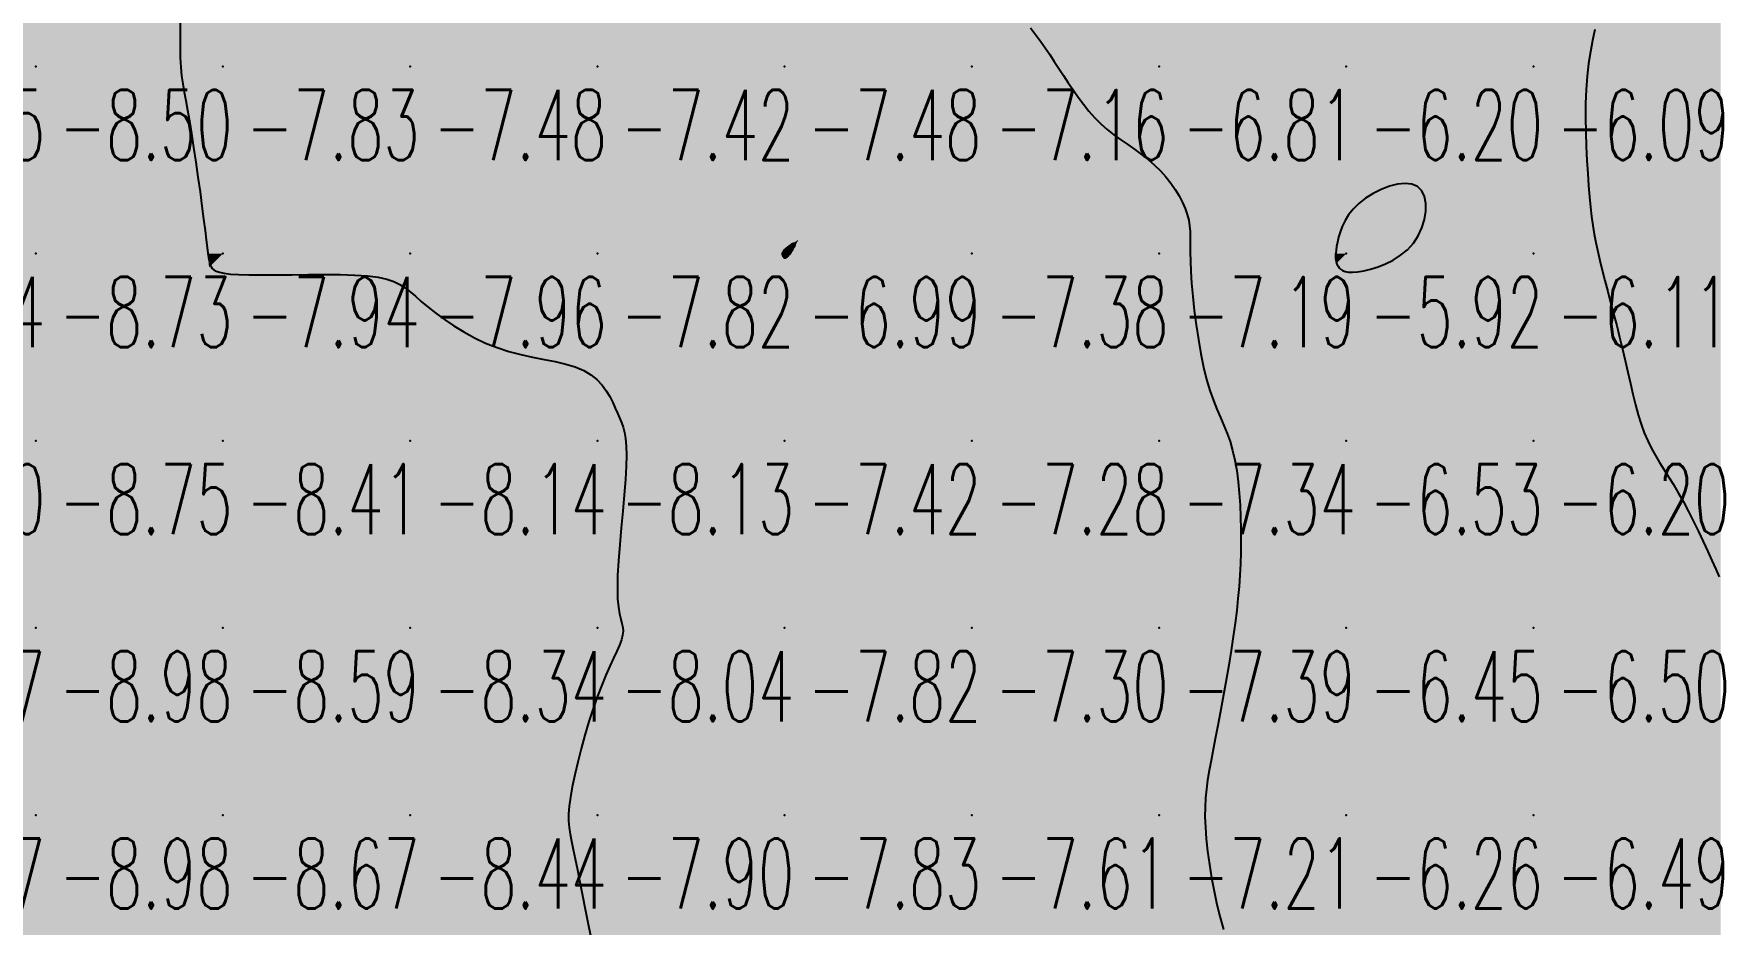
# Model space of a CAD drawing. Header units: millimetres. Extents: x 88261 to 90953, y 390274 to 392322.
# Drawn here: x 90030.1 to 90120.1, y 390791.4 to 390839 of the extents above; entities that cross this region are included whole.
import ezdxf
from ezdxf.enums import TextEntityAlignment as Align

# ---------------------------------------------------------------- set-up
doc = ezdxf.new("R2010")
doc.units = ezdxf.units.MM
doc.header["$LTSCALE"] = 25
for name, color, linetype in [('CN_03_00', 7, 'Continuous'), ('COTEAlt', 7, 'Continuous'), ('TN_COLORIAGE', 7, 'Continuous')]:
    doc.layers.add(name, color=color, linetype=linetype)
doc.styles.add('Simplex 1.0', font='Simplex.shx', dxfattribs={"width": 0.99, "height": 2.5})
doc.styles.get("Standard").update_dxf_attribs({"font": 'times.ttf'})

# ---------------------------------------------------------------- blocks, each defined once
blk = doc.blocks.new('COTE')
at = {"color": 0}
blk.add_point((0, 0), dxfattribs=at)
at = {"layer": 'COTEAlt'}
blk.add_attdef('ALT', text='', height=3.75, dxfattribs=at).set_placement((1.25, -1.25), align=Align.TOP_LEFT)

msp = doc.modelspace()

# ---------------------------------------------------------------- linework, layer by layer
at = {"layer": 'CN_03_00', "flags": 128}
for points, elevation in [([(90037.971, 390839.693), (90037.965, 390838.951), (90037.959, 390838.282), (90037.969, 390837.702), (90037.997, 390837.196), (90038.042, 390836.738), (90038.101, 390836.305), (90038.174, 390835.872), (90038.259, 390835.414), (90038.354, 390834.907), (90038.458, 390834.327), (90038.568, 390833.658), (90038.684, 390832.917), (90038.8, 390832.132), (90038.915, 390831.328), (90039.024, 390830.534), (90039.127, 390829.775), (90039.218, 390829.078), (90039.296, 390828.47), (90039.358, 390827.97), (90039.407, 390827.571), (90039.446, 390827.26), (90039.479, 390827.022), (90039.51, 390826.844), (90039.541, 390826.71), (90039.576, 390826.608), (90039.62, 390826.524), (90039.676, 390826.444), (90039.759, 390826.37), (90039.883, 390826.302), (90040.063, 390826.241), (90040.313, 390826.189), (90040.649, 390826.147), (90041.086, 390826.117), (90041.639, 390826.1), (90042.313, 390826.096), (90043.086, 390826.102), (90043.925, 390826.112), (90044.797, 390826.121), (90045.67, 390826.124), (90046.512, 390826.116), (90047.291, 390826.092), (90047.975, 390826.046), (90048.54, 390825.975), (90049, 390825.877), (90049.378, 390825.751), (90049.697, 390825.596), (90049.98, 390825.413), (90050.249, 390825.2), (90050.528, 390824.957), (90050.84, 390824.683), (90051.202, 390824.38), (90051.616, 390824.055), (90052.074, 390823.718), (90052.574, 390823.381), (90053.11, 390823.051), (90053.678, 390822.74), (90054.272, 390822.457), (90054.887, 390822.213), (90055.519, 390822.013), (90056.157, 390821.851), (90056.791, 390821.713), (90057.409, 390821.589), (90058.001, 390821.466), (90058.557, 390821.334), (90059.066, 390821.181), (90059.517, 390820.994), (90059.902, 390820.767), (90060.226, 390820.504), (90060.497, 390820.215), (90060.723, 390819.91), (90060.91, 390819.598), (90061.068, 390819.287), (90061.203, 390818.989), (90061.324, 390818.711), (90061.436, 390818.458), (90061.538, 390818.216), (90061.628, 390817.964), (90061.702, 390817.684), (90061.758, 390817.355), (90061.793, 390816.957), (90061.804, 390816.47), (90061.789, 390815.876), (90061.746, 390815.163), (90061.681, 390814.355), (90061.604, 390813.484), (90061.522, 390812.585), (90061.444, 390811.689), (90061.378, 390810.83), (90061.332, 390810.041), (90061.315, 390809.353), (90061.332, 390808.793), (90061.375, 390808.345), (90061.434, 390807.991), (90061.499, 390807.707), (90061.558, 390807.473), (90061.602, 390807.267), (90061.619, 390807.068), (90061.599, 390806.854), (90061.534, 390806.607), (90061.428, 390806.321), (90061.286, 390805.991), (90061.114, 390805.616), (90060.919, 390805.191), (90060.707, 390804.713), (90060.482, 390804.178), (90060.253, 390803.584), (90060.023, 390802.931), (90059.798, 390802.233), (90059.583, 390801.511), (90059.381, 390800.783), (90059.198, 390800.068), (90059.039, 390799.384), (90058.907, 390798.752), (90058.807, 390798.19), (90058.743, 390797.711), (90058.713, 390797.297), (90058.713, 390796.926), (90058.741, 390796.574), (90058.794, 390796.22), (90058.868, 390795.838), (90058.961, 390795.407), (90059.069, 390794.902), (90059.189, 390794.31), (90059.319, 390793.647), (90059.456, 390792.939), (90059.597, 390792.212), (90059.74, 390791.491), (90059.882, 390790.803)], -8), ([(90083.39, 390839.304), (90083.654, 390838.949), (90083.91, 390838.594), (90084.161, 390838.238), (90084.409, 390837.878), (90084.655, 390837.512), (90084.901, 390837.138), (90085.15, 390836.756), (90085.402, 390836.369), (90085.661, 390835.981), (90085.93, 390835.596), (90086.209, 390835.22), (90086.501, 390834.855), (90086.809, 390834.507), (90087.135, 390834.18), (90087.48, 390833.877), (90087.839, 390833.593), (90088.208, 390833.322), (90088.582, 390833.06), (90088.954, 390832.799), (90089.319, 390832.535), (90089.673, 390832.261), (90090.01, 390831.972), (90090.325, 390831.664), (90090.616, 390831.34), (90090.881, 390831.004), (90091.118, 390830.662), (90091.326, 390830.318), (90091.503, 390829.978), (90091.648, 390829.647), (90091.758, 390829.329), (90091.833, 390829.026), (90091.879, 390828.728), (90091.903, 390828.421), (90091.913, 390828.092), (90091.915, 390827.728), (90091.917, 390827.315), (90091.925, 390826.839), (90091.948, 390826.288), (90091.989, 390825.654), (90092.051, 390824.952), (90092.132, 390824.203), (90092.232, 390823.429), (90092.348, 390822.651), (90092.481, 390821.89), (90092.628, 390821.168), (90092.791, 390820.506), (90092.966, 390819.919), (90093.149, 390819.397), (90093.337, 390818.923), (90093.525, 390818.482), (90093.708, 390818.058), (90093.881, 390817.633), (90094.04, 390817.192), (90094.181, 390816.719), (90094.3, 390816.201), (90094.397, 390815.642), (90094.474, 390815.051), (90094.534, 390814.436), (90094.576, 390813.804), (90094.604, 390813.164), (90094.618, 390812.524), (90094.621, 390811.892), (90094.613, 390811.274), (90094.594, 390810.665), (90094.564, 390810.057), (90094.522, 390809.443), (90094.466, 390808.816), (90094.397, 390808.168), (90094.312, 390807.491), (90094.213, 390806.779), (90094.098, 390806.027), (90093.97, 390805.247), (90093.834, 390804.451), (90093.692, 390803.655), (90093.548, 390802.872), (90093.406, 390802.116), (90093.27, 390801.403), (90093.143, 390800.745), (90093.028, 390800.153), (90092.928, 390799.613), (90092.844, 390799.112), (90092.777, 390798.63), (90092.73, 390798.154), (90092.705, 390797.665), (90092.702, 390797.148), (90092.725, 390796.586), (90092.773, 390795.968), (90092.845, 390795.303), (90092.94, 390794.605), (90093.056, 390793.888), (90093.19, 390793.167), (90093.342, 390792.456), (90093.508, 390791.769), (90093.687, 390791.12)], -7), ([(90113.531, 390839.209), (90113.409, 390838.626), (90113.295, 390838.024), (90113.195, 390837.393), (90113.117, 390836.725), (90113.064, 390836.012), (90113.036, 390835.265), (90113.028, 390834.499), (90113.039, 390833.726), (90113.064, 390832.961), (90113.1, 390832.219), (90113.144, 390831.514), (90113.192, 390830.859), (90113.243, 390830.264), (90113.297, 390829.722), (90113.356, 390829.219), (90113.422, 390828.744), (90113.496, 390828.284), (90113.582, 390827.826), (90113.68, 390827.359), (90113.792, 390826.87), (90113.92, 390826.348), (90114.061, 390825.797), (90114.212, 390825.221), (90114.369, 390824.626), (90114.531, 390824.015), (90114.692, 390823.394), (90114.851, 390822.768), (90115.003, 390822.141), (90115.148, 390821.519), (90115.286, 390820.906), (90115.422, 390820.306), (90115.558, 390819.724), (90115.697, 390819.164), (90115.843, 390818.63), (90115.998, 390818.127), (90116.167, 390817.659), (90116.35, 390817.228), (90116.549, 390816.826), (90116.761, 390816.443), (90116.986, 390816.069), (90117.222, 390815.693), (90117.467, 390815.305), (90117.722, 390814.895), (90117.985, 390814.452), (90118.253, 390813.971), (90118.524, 390813.459), (90118.794, 390812.927), (90119.058, 390812.387), (90119.313, 390811.851), (90119.555, 390811.33), (90119.779, 390810.836), (90119.983, 390810.38), (90120.163, 390809.971)], -6)]:
    msp.add_lwpolyline(points, dxfattribs=dict(at, elevation=elevation))
for points, elevation in [([(90101.182, 390826.315), (90101.549, 390826.402), (90101.945, 390826.526), (90102.353, 390826.691), (90102.761, 390826.897), (90103.154, 390827.148), (90103.516, 390827.447), (90103.834, 390827.795), (90104.095, 390828.191), (90104.294, 390828.62), (90104.43, 390829.063), (90104.498, 390829.501), (90104.497, 390829.915), (90104.425, 390830.285), (90104.278, 390830.592), (90104.054, 390830.817), (90103.754, 390830.947), (90103.392, 390830.986), (90102.986, 390830.946), (90102.553, 390830.836), (90102.113, 390830.668), (90101.682, 390830.451), (90101.278, 390830.197), (90100.919, 390829.917), (90100.619, 390829.619), (90100.375, 390829.311), (90100.182, 390828.999), (90100.031, 390828.691), (90099.918, 390828.393), (90099.835, 390828.111), (90099.775, 390827.851), (90099.734, 390827.621), (90099.704, 390827.424), (90099.685, 390827.259), (90099.675, 390827.12), (90099.676, 390827.001), (90099.686, 390826.899), (90099.705, 390826.809), (90099.732, 390826.725), (90099.768, 390826.643), (90099.812, 390826.56), (90099.871, 390826.478), (90099.949, 390826.401), (90100.053, 390826.335), (90100.19, 390826.284), (90100.366, 390826.252), (90100.586, 390826.244), (90100.857, 390826.263), (90101.182, 390826.315)], -6), ([(90070.315, 390827.03), (90070.348, 390827.049), (90070.383, 390827.075), (90070.421, 390827.108), (90070.462, 390827.149), (90070.505, 390827.196), (90070.549, 390827.251), (90070.594, 390827.313), (90070.641, 390827.381), (90070.686, 390827.453), (90070.728, 390827.525), (90070.764, 390827.594), (90070.791, 390827.657), (90070.808, 390827.711), (90070.811, 390827.752), (90070.799, 390827.778), (90070.77, 390827.785), (90070.726, 390827.777), (90070.671, 390827.754), (90070.608, 390827.722), (90070.541, 390827.681), (90070.472, 390827.635), (90070.406, 390827.587), (90070.346, 390827.539), (90070.294, 390827.495), (90070.251, 390827.453), (90070.215, 390827.415), (90070.186, 390827.379), (90070.164, 390827.347), (90070.146, 390827.317), (90070.134, 390827.289), (90070.125, 390827.264), (90070.119, 390827.242), (90070.116, 390827.221), (90070.116, 390827.202), (90070.118, 390827.184), (90070.123, 390827.166), (90070.129, 390827.149), (90070.137, 390827.131), (90070.146, 390827.113), (90070.157, 390827.094), (90070.168, 390827.074), (90070.182, 390827.056), (90070.198, 390827.04), (90070.215, 390827.027), (90070.236, 390827.019), (90070.259, 390827.016), (90070.285, 390827.019), (90070.315, 390827.03)], -7)]:
    msp.add_lwpolyline(points, close=True, dxfattribs=dict(at, elevation=elevation))
at = {"layer": 'TN_COLORIAGE', "color": 171}
for points in [[(90030.249, 390837.239, -8), (90030.249, 390847, -8), (90020.249, 390837.239, -8), (90029.983, 390846.974, -8)], [(90038.372, 390845.362, -8.502), (90030.249, 390847, -8.502), (90030.249, 390837.239, -8.502)], [(90037.751, 390837.239, -8.502), (90038.372, 390845.362, -8.502), (90030.249, 390837.239, -8.502)], [(90020.249, 390837.239, -8.502), (90020.249, 390827.239, -8.502), (90030.249, 390837.239, -8.502)], [(90020.249, 390827.239, -8.502), (90030.249, 390827.239, -8.502), (90030.249, 390837.239, -8.502)], [(90030.249, 390827.239, -8), (90038.38, 390835.371, -8), (90030.249, 390837.239, -8), (90037.751, 390837.239, -8)], [(90038.38, 390835.371, -8.728), (90039.474, 390827.239, -8.728), (90030.249, 390827.239, -8.728)], [(90020.249, 390827.239, -8.728), (90020.249, 390817.239, -8.728), (90030.249, 390827.239, -8.728)], [(90020.249, 390817.239, -8.728), (90030.249, 390817.239, -8.728), (90030.249, 390827.239, -8.728)], [(90030.249, 390817.239, -8), (90039.499, 390826.489, -8), (90030.249, 390827.239, -8), (90039.474, 390827.239, -8)], [(90030.249, 390817.239, -8), (90039.499, 390826.489, -8), (90040.249, 390817.239, -8), (90040.249, 390825.945, -8)], [(90040.249, 390825.945, -8.411), (90049.338, 390826.329, -8.411), (90040.249, 390817.239, -8.411)], [(90040.249, 390817.239, -8), (90049.338, 390826.329, -8), (90050.249, 390817.239, -8), (90050.249, 390825.019, -8)], [(90054.707, 390821.697, -8.144), (90050.249, 390825.019, -8.144), (90050.249, 390817.239, -8.144)], [(90050.249, 390817.239, -8), (90054.707, 390821.697, -8), (90060.249, 390817.239, -8), (90060.249, 390821.47, -8)], [(90061.398, 390818.389, -8.132), (90060.249, 390821.47, -8.132), (90060.249, 390817.239, -8.132)], [(90061.398, 390818.389, -8.132), (90062.104, 390817.239, -8.132), (90060.249, 390817.239, -8.132)], [(90020.249, 390817.239, -8.754), (90020.249, 390807.239, -8.754), (90030.249, 390817.239, -8.754)], [(90020.249, 390807.239, -8.754), (90030.249, 390807.239, -8.754), (90030.249, 390817.239, -8.754)], [(90030.249, 390817.239, -8.411), (90030.249, 390807.239, -8.411), (90040.249, 390817.239, -8.411)], [(90030.249, 390807.239, -8.411), (90040.249, 390807.239, -8.411), (90040.249, 390817.239, -8.411)], [(90040.249, 390817.239, -8.144), (90040.249, 390807.239, -8.144), (90050.249, 390817.239, -8.144)], [(90040.249, 390807.239, -8.144), (90050.249, 390807.239, -8.144), (90050.249, 390817.239, -8.144)], [(90050.249, 390817.239, -8.132), (90050.249, 390807.239, -8.132), (90060.249, 390817.239, -8.132)], [(90050.249, 390807.239, -8.132), (90060.249, 390807.239, -8.132), (90060.249, 390817.239, -8.132)], [(90060.249, 390817.239, -8), (90062.104, 390817.239, -8), (90060.249, 390807.239, -8), (90060.92, 390807.91, -8)], [(90020.249, 390807.239, -8.978), (90020.249, 390797.239, -8.978), (90030.249, 390807.239, -8.978)], [(90020.249, 390797.239, -8.978), (90030.249, 390797.239, -8.978), (90030.249, 390807.239, -8.978)], [(90030.249, 390807.239, -8.588), (90030.249, 390797.239, -8.588), (90040.249, 390807.239, -8.588)], [(90030.249, 390797.239, -8.588), (90040.249, 390797.239, -8.588), (90040.249, 390807.239, -8.588)], [(90040.249, 390807.239, -8.342), (90040.249, 390797.239, -8.342), (90050.249, 390807.239, -8.342)], [(90040.249, 390797.239, -8.342), (90050.249, 390797.239, -8.342), (90050.249, 390807.239, -8.342)], [(90050.249, 390807.239, -8.042), (90050.249, 390797.239, -8.042), (90060.249, 390807.239, -8.042)], [(90050.249, 390797.239, -8), (90058.414, 390797.239, -8), (90060.249, 390807.239, -8), (90060.249, 390804.256, -8)], [(90060.92, 390807.91, -8.042), (90062.106, 390807.239, -8.042), (90060.249, 390807.239, -8.042)], [(90062.106, 390807.239, -8.042), (90060.249, 390804.256, -8.042), (90060.249, 390807.239, -8.042)], [(90028.93, 390795.921, -8.97), (90020.249, 390795.479, -8.97), (90030.249, 390797.239, -8.97), (90020.249, 390797.239, -8.97)], [(90029.084, 390787.239, -8.978), (90028.93, 390795.921, -8.978), (90030.249, 390787.239, -8.978), (90030.249, 390797.239, -8.978)], [(90030.249, 390797.239, -8.671), (90030.249, 390787.239, -8.671), (90040.249, 390797.239, -8.671)], [(90030.249, 390787.239, -8.671), (90040.249, 390787.239, -8.671), (90040.249, 390797.239, -8.671)], [(90040.249, 390797.239, -8.435), (90040.249, 390787.239, -8.435), (90050.249, 390797.239, -8.435)], [(90040.249, 390787.239, -8.435), (90050.249, 390787.239, -8.435), (90050.249, 390797.239, -8.435)], [(90050.249, 390787.239, -8), (90058.937, 390795.928, -8), (90050.249, 390797.239, -8), (90058.414, 390797.239, -8)], [(90050.249, 390787.239, -8), (90058.937, 390795.928, -8), (90060.249, 390787.239, -8), (90060.249, 390788.462, -8)]]:
    msp.add_solid(points, dxfattribs=at)
at = {"layer": 'TN_COLORIAGE', "color": 161}
for points in [[(90038.372, 390845.362, -7.833), (90037.751, 390837.239, -7.833), (90040.249, 390847.239, -7.833), (90040.249, 390837.239, -7.833)], [(90040.249, 390847.239, -7.558), (90040.249, 390837.239, -7.558), (90050.249, 390847.239, -7.558)], [(90040.249, 390837.239, -7.558), (90050.249, 390837.239, -7.558), (90050.249, 390847.239, -7.558)], [(90050.249, 390847.239, -7.003), (90050.249, 390837.239, -7.003), (90060.249, 390847.239, -7.003)], [(90050.249, 390837.239, -7.003), (90060.249, 390837.239, -7.003), (90060.249, 390847.239, -7.003)], [(90060.249, 390847.239, -7.098), (90060.249, 390837.239, -7.098), (90070.249, 390847.239, -7.098)], [(90060.249, 390837.239, -7.098), (90070.249, 390837.239, -7.098), (90070.249, 390847.239, -7.098)], [(90070.249, 390837.239, -7), (90078.282, 390845.273, -7), (90070.249, 390847.239, -7), (90074.77, 390847.239, -7)], [(90070.249, 390837.239, -7), (90078.282, 390845.273, -7), (90080.249, 390837.239, -7), (90080.249, 390843.048, -7)], [(90082.969, 390839.959, -7.164), (90080.249, 390843.048, -7.164), (90080.249, 390837.239, -7.164)], [(90082.969, 390839.959, -7.164), (90084.879, 390837.239, -7.164), (90080.249, 390837.239, -7.164)], [(90037.751, 390837.239, -7.833), (90038.38, 390835.371, -7.833), (90040.249, 390837.239, -7.833)], [(90039.474, 390827.239, -7.833), (90038.38, 390835.371, -7.833), (90040.249, 390827.239, -7.833), (90040.249, 390837.239, -7.833)], [(90040.249, 390837.239, -7.476), (90040.249, 390827.239, -7.476), (90050.249, 390837.239, -7.476)], [(90040.249, 390827.239, -7.476), (90050.249, 390827.239, -7.476), (90050.249, 390837.239, -7.476)], [(90050.249, 390837.239, -7.422), (90050.249, 390827.239, -7.422), (90060.249, 390837.239, -7.422)], [(90050.249, 390827.239, -7.422), (90060.249, 390827.239, -7.422), (90060.249, 390837.239, -7.422)], [(90060.249, 390837.239, -7.483), (90060.249, 390827.239, -7.483), (90070.249, 390837.239, -7.483)], [(90060.249, 390827.239, -7), (90070.091, 390827.239, -7), (90070.249, 390837.239, -7), (90070.249, 390827.504, -7)], [(90070.249, 390837.239, -7), (90070.249, 390827.504, -7), (90080.249, 390837.239, -7), (90070.99, 390827.981, -7)], [(90080.249, 390827.239, -7), (90070.582, 390827.239, -7), (90080.249, 390837.239, -7), (90070.99, 390827.981, -7)], [(90080.249, 390827.239, -7), (90086.921, 390833.911, -7), (90080.249, 390837.239, -7), (90084.879, 390837.239, -7)], [(90080.249, 390827.239, -7), (90086.921, 390833.911, -7), (90090.249, 390827.239, -7), (90090.249, 390832.197, -7)], [(90092.143, 390829.134, -7.187), (90090.249, 390832.197, -7.187), (90090.249, 390827.239, -7.187)], [(90091.723, 390827.239, -7.187), (90092.143, 390829.134, -7.187), (90090.249, 390827.239, -7.187)], [(90039.474, 390827.239, -7.939), (90039.499, 390826.489, -7.939), (90040.249, 390827.239, -7.939)], [(90040.249, 390825.945, -7.939), (90039.499, 390826.489, -7.939), (90040.249, 390827.239, -7.939)], [(90049.338, 390826.329, -7.939), (90040.249, 390825.945, -7.939), (90050.249, 390827.239, -7.939), (90040.249, 390827.239, -7.939)], [(90050.249, 390825.019, -7.959), (90049.338, 390826.329, -7.959), (90050.249, 390827.239, -7.959)], [(90050.249, 390825.019, -7.821), (90054.707, 390821.697, -7.821), (90050.249, 390827.239, -7.821), (90060.249, 390827.239, -7.821)], [(90060.249, 390821.47, -7.821), (90054.707, 390821.697, -7.821), (90060.249, 390827.239, -7.821)], [(90060.249, 390821.47, -7), (90061.398, 390818.389, -7), (90060.249, 390827.239, -7), (90070.134, 390827.125, -7)], [(90070.134, 390827.125, -7.821), (90070.091, 390827.239, -7.821), (90060.249, 390827.239, -7.821)], [(90062.104, 390817.239, -7), (90061.398, 390818.389, -7), (90070.249, 390817.239, -7), (90070.134, 390827.125, -7)], [(90070.134, 390827.125, -7.422), (90070.249, 390826.938, -7.422), (90070.249, 390817.239, -7.422)], [(90070.249, 390817.239, -7), (90070.249, 390826.938, -7), (90080.249, 390827.239, -7), (90070.582, 390827.239, -7)], [(90070.249, 390817.239, -7.381), (90080.249, 390817.239, -7.381), (90080.249, 390827.239, -7.381)], [(90080.249, 390827.239, -7.187), (90080.249, 390817.239, -7.187), (90090.249, 390827.239, -7.187)], [(90080.249, 390817.239, -7.187), (90090.249, 390817.239, -7.187), (90090.249, 390827.239, -7.187)], [(90090.249, 390817.239, -7), (90092.648, 390819.639, -7), (90090.249, 390827.239, -7), (90091.723, 390827.239, -7)], [(90092.648, 390819.639, -7.341), (90094.428, 390817.239, -7.341), (90090.249, 390817.239, -7.341)], [(90060.92, 390807.91, -7.422), (90062.104, 390817.239, -7.422), (90070.249, 390817.239, -7.422)], [(90062.106, 390807.239, -7.422), (90060.92, 390807.91, -7.422), (90070.249, 390807.239, -7.422), (90070.249, 390817.239, -7.422)], [(90070.249, 390817.239, -7.277), (90070.249, 390807.239, -7.277), (90080.249, 390817.239, -7.277)], [(90070.249, 390807.239, -7.277), (90080.249, 390807.239, -7.277), (90080.249, 390817.239, -7.277)], [(90080.249, 390817.239, -7.341), (90080.249, 390807.239, -7.341), (90090.249, 390817.239, -7.341)], [(90080.249, 390807.239, -7.341), (90090.249, 390807.239, -7.341), (90090.249, 390817.239, -7.341)], [(90090.249, 390807.239, -7), (90094.728, 390811.719, -7), (90090.249, 390817.239, -7), (90094.428, 390817.239, -7)], [(90094.385, 390807.239, -7.385), (90094.728, 390811.719, -7.385), (90090.249, 390807.239, -7.385)], [(90060.249, 390804.256, -7.818), (90062.106, 390807.239, -7.818), (90060.249, 390797.239, -7.818), (90070.249, 390807.239, -7.818)], [(90060.249, 390797.239, -7.818), (90070.249, 390797.239, -7.818), (90070.249, 390807.239, -7.818)], [(90070.249, 390807.239, -7.303), (90070.249, 390797.239, -7.303), (90080.249, 390807.239, -7.303)], [(90070.249, 390797.239, -7.303), (90080.249, 390797.239, -7.303), (90080.249, 390807.239, -7.303)], [(90080.249, 390807.239, -7.385), (90080.249, 390797.239, -7.385), (90090.249, 390807.239, -7.385)], [(90080.249, 390797.239, -7.385), (90090.249, 390797.239, -7.385), (90090.249, 390807.239, -7.385)], [(90090.249, 390807.239, -7), (90094.385, 390807.239, -7), (90090.249, 390797.239, -7), (90093.008, 390799.998, -7)], [(90060.249, 390804.256, -7.902), (90058.414, 390797.239, -7.902), (90060.249, 390797.239, -7.902)], [(90092.442, 390797.239, -7.208), (90093.008, 390799.998, -7.208), (90090.249, 390797.239, -7.208)], [(90058.414, 390797.239, -7.902), (90058.937, 390795.928, -7.902), (90060.249, 390797.239, -7.902)], [(90060.249, 390788.462, -7.902), (90058.937, 390795.928, -7.902), (90060.249, 390797.239, -7.902)], [(90060.249, 390788.462, -7.827), (90060.977, 390787.968, -7.827), (90060.249, 390797.239, -7.827), (90070.249, 390797.239, -7.827)], [(90061.084, 390787.239, -7.827), (90060.977, 390787.968, -7.827), (90070.249, 390787.239, -7.827), (90070.249, 390797.239, -7.827)], [(90070.249, 390797.239, -7.611), (90070.249, 390787.239, -7.611), (90080.249, 390797.239, -7.611)], [(90070.249, 390787.239, -7.611), (90080.249, 390787.239, -7.611), (90080.249, 390797.239, -7.611)], [(90080.249, 390797.239, -7.208), (90080.249, 390787.239, -7.208), (90090.249, 390797.239, -7.208)], [(90080.249, 390787.239, -7.208), (90090.249, 390787.239, -7.208), (90090.249, 390797.239, -7.208)], [(90090.249, 390787.239, -7), (90093.57, 390790.56, -7), (90090.249, 390797.239, -7), (90092.442, 390797.239, -7)]]:
    msp.add_solid(points, dxfattribs=at)
at = {"layer": 'TN_COLORIAGE', "color": 151}
for points in [[(90084.879, 390837.239, -6.561), (90082.969, 390839.959, -6.561), (90090.249, 390837.239, -6.561), (90090.249, 390847.239, -6.561)], [(90090.249, 390847.239, -6.49), (90090.249, 390837.239, -6.49), (90100.249, 390847.239, -6.49)], [(90090.249, 390837.239, -6.49), (90100.249, 390837.239, -6.49), (90100.249, 390847.239, -6.49)], [(90100.249, 390847.239, -6.084), (90100.249, 390837.239, -6.084), (90110.249, 390847.239, -6.084)], [(90100.249, 390837.239, -6.084), (90110.249, 390837.239, -6.084), (90110.249, 390847.239, -6.084)], [(90110.249, 390837.239, -6), (90114.233, 390841.223, -6), (90110.249, 390847.239, -6), (90114.016, 390847.239, -6)], [(90112.823, 390837.239, -6.092), (90114.233, 390841.223, -6.092), (90110.249, 390837.239, -6.092)], [(90084.879, 390837.239, -6.81), (90086.921, 390833.911, -6.81), (90090.249, 390837.239, -6.81)], [(90090.249, 390832.197, -6.81), (90086.921, 390833.911, -6.81), (90090.249, 390837.239, -6.81)], [(90090.249, 390832.197, -6.201), (90092.143, 390829.134, -6.201), (90090.249, 390837.239, -6.201), (90100.249, 390837.239, -6.201)], [(90092.143, 390829.134, -6), (90091.723, 390827.239, -6), (90100.249, 390837.239, -6), (90099.617, 390827.239, -6)], [(90099.617, 390827.239, -6.201), (90100.249, 390830.092, -6.201), (90100.249, 390837.239, -6.201)], [(90100.249, 390837.239, -6), (90100.249, 390830.092, -6), (90110.249, 390837.239, -6), (90104.903, 390831.893, -6)], [(90110.249, 390827.239, -6), (90104.463, 390827.239, -6), (90110.249, 390837.239, -6), (90104.903, 390831.893, -6)], [(90110.249, 390827.239, -6), (90113.178, 390830.168, -6), (90110.249, 390837.239, -6), (90112.823, 390837.239, -6)], [(90113.178, 390830.168, -6.11), (90113.619, 390827.239, -6.11), (90110.249, 390827.239, -6.11)], [(90070.99, 390827.981, -6.987), (90070.249, 390827.504, -6.987), (90070.249, 390827.239, -6.987)], [(90070.99, 390827.981, -6.987), (90070.582, 390827.239, -6.987), (90070.249, 390827.239, -6.987)], [(90070.249, 390827.504, -6.987), (90070.091, 390827.239, -6.987), (90070.249, 390827.239, -6.987)], [(90070.091, 390827.239, -6.987), (90070.134, 390827.125, -6.987), (90070.249, 390827.239, -6.987)], [(90070.249, 390826.938, -6.987), (90070.134, 390827.125, -6.987), (90070.249, 390827.239, -6.987)], [(90070.582, 390827.239, -6.987), (90070.249, 390826.938, -6.987), (90070.249, 390827.239, -6.987)], [(90091.723, 390827.239, -6), (90092.648, 390819.639, -6), (90099.617, 390827.239, -6), (90099.685, 390826.676, -6)], [(90100.249, 390817.239, -6), (90100.249, 390825.916, -6), (90110.249, 390827.239, -6), (90104.463, 390827.239, -6)], [(90100.249, 390817.239, -6.11), (90110.249, 390817.239, -6.11), (90110.249, 390827.239, -6.11)], [(90110.249, 390817.239, -6), (90115.101, 390822.092, -6), (90110.249, 390827.239, -6), (90113.619, 390827.239, -6)], [(90094.428, 390817.239, -6), (90092.648, 390819.639, -6), (90100.249, 390817.239, -6), (90099.685, 390826.676, -6)], [(90099.685, 390826.676, -6.525), (90100.249, 390825.916, -6.525), (90100.249, 390817.239, -6.525)], [(90115.101, 390822.092, -6.204), (90115.996, 390817.239, -6.204), (90110.249, 390817.239, -6.204)], [(90094.728, 390811.719, -6.454), (90094.385, 390807.239, -6.454), (90100.249, 390817.239, -6.454), (90100.249, 390807.239, -6.454)], [(90094.428, 390817.239, -6.525), (90094.728, 390811.719, -6.525), (90100.249, 390817.239, -6.525)], [(90100.249, 390817.239, -6.204), (90100.249, 390807.239, -6.204), (90110.249, 390817.239, -6.204)], [(90100.249, 390807.239, -6.204), (90110.249, 390807.239, -6.204), (90110.249, 390817.239, -6.204)], [(90110.249, 390807.239, -6), (90117.916, 390814.906, -6), (90110.249, 390817.239, -6), (90115.996, 390817.239, -6)], [(90110.249, 390807.239, -6), (90117.916, 390814.906, -6), (90120.249, 390807.239, -6), (90120.249, 390809.848, -6)], [(90093.008, 390799.998, -6.259), (90092.442, 390797.239, -6.259), (90100.249, 390807.239, -6.259), (90100.249, 390797.239, -6.259)], [(90093.008, 390799.998, -6.454), (90094.385, 390807.239, -6.454), (90100.249, 390807.239, -6.454)], [(90100.249, 390807.239, -6.496), (90100.249, 390797.239, -6.496), (90110.249, 390807.239, -6.496)], [(90100.249, 390797.239, -6.496), (90110.249, 390797.239, -6.496), (90110.249, 390807.239, -6.496)], [(90110.249, 390807.239, -6.053), (90110.249, 390797.239, -6.053), (90120.249, 390807.239, -6.053)], [(90110.249, 390797.239, -6.053), (90120.249, 390797.239, -6.053), (90120.249, 390807.239, -6.053)], [(90092.442, 390797.239, -6.259), (90093.57, 390790.56, -6.259), (90100.249, 390797.239, -6.259)], [(90095.4, 390787.239, -6.259), (90093.57, 390790.56, -6.259), (90100.249, 390787.239, -6.259), (90100.249, 390797.239, -6.259)], [(90100.249, 390797.239, -6.493), (90100.249, 390787.239, -6.493), (90110.249, 390797.239, -6.493)], [(90100.249, 390787.239, -6.493), (90110.249, 390787.239, -6.493), (90110.249, 390797.239, -6.493)], [(90110.249, 390797.239, -6.178), (90110.249, 390787.239, -6.178), (90120.249, 390797.239, -6.178)], [(90110.249, 390787.239, -6.178), (90120.249, 390787.239, -6.178), (90120.249, 390797.239, -6.178)]]:
    msp.add_solid(points, dxfattribs=at)
at = {"layer": 'TN_COLORIAGE', "color": 141}
for points in [[(90114.233, 390841.223, -5.735), (90112.823, 390837.239, -5.735), (90120.249, 390847.239, -5.735), (90120.249, 390837.239, -5.735)], [(90112.823, 390837.239, -5.735), (90113.178, 390830.168, -5.735), (90120.249, 390837.239, -5.735)], [(90113.619, 390827.239, -5.735), (90113.178, 390830.168, -5.735), (90120.249, 390827.239, -5.735), (90120.249, 390837.239, -5.735)], [(90104.903, 390831.893, -5.92), (90100.249, 390830.092, -5.92), (90100.249, 390827.239, -5.92)], [(90104.903, 390831.893, -5.92), (90104.463, 390827.239, -5.92), (90100.249, 390827.239, -5.92)], [(90100.249, 390830.092, -5.92), (90099.617, 390827.239, -5.92), (90100.249, 390827.239, -5.92)], [(90099.617, 390827.239, -5.92), (90099.685, 390826.676, -5.92), (90100.249, 390827.239, -5.92)], [(90100.249, 390825.916, -5.92), (90099.685, 390826.676, -5.92), (90100.249, 390827.239, -5.92)], [(90104.463, 390827.239, -5.92), (90100.249, 390825.916, -5.92), (90100.249, 390827.239, -5.92)], [(90113.619, 390827.239, -5.784), (90115.101, 390822.092, -5.784), (90120.249, 390827.239, -5.784)], [(90115.996, 390817.239, -5.784), (90115.101, 390822.092, -5.784), (90120.249, 390817.239, -5.784), (90120.249, 390827.239, -5.784)], [(90115.996, 390817.239, -5.849), (90117.916, 390814.906, -5.849), (90120.249, 390817.239, -5.849)], [(90120.249, 390809.848, -5.849), (90117.916, 390814.906, -5.849), (90120.249, 390817.239, -5.849)]]:
    msp.add_solid(points, dxfattribs=at)

# ---------------------------------------------------------------- block references
at = {"layer": 'COTEAlt'}
ref = msp.add_blockref('COTE', (90020.249, 390837.239), dxfattribs=at)
ref.add_attrib('ALT', '-8.45', dxfattribs={"height": 3.75, "style": 'Simplex 1.0', "width": 0.6}).set_placement((90021.499, 390835.989), align=Align.TOP_LEFT)
ref = msp.add_blockref('COTE', (90030.249, 390837.239), dxfattribs=at)
ref.add_attrib('ALT', '-8.50', dxfattribs={"height": 3.75, "style": 'Simplex 1.0', "width": 0.6}).set_placement((90031.499, 390835.989), align=Align.TOP_LEFT)
ref = msp.add_blockref('COTE', (90040.249, 390837.239), dxfattribs=at)
ref.add_attrib('ALT', '-7.83', dxfattribs={"height": 3.75, "style": 'Simplex 1.0', "width": 0.6}).set_placement((90041.499, 390835.989), align=Align.TOP_LEFT)
ref = msp.add_blockref('COTE', (90050.249, 390837.239), dxfattribs=at)
ref.add_attrib('ALT', '-7.48', dxfattribs={"height": 3.75, "style": 'Simplex 1.0', "width": 0.6}).set_placement((90051.499, 390835.989), align=Align.TOP_LEFT)
ref = msp.add_blockref('COTE', (90060.249, 390837.239), dxfattribs=at)
ref.add_attrib('ALT', '-7.42', dxfattribs={"height": 3.75, "style": 'Simplex 1.0', "width": 0.6}).set_placement((90061.499, 390835.989), align=Align.TOP_LEFT)
ref = msp.add_blockref('COTE', (90070.249, 390837.239), dxfattribs=at)
ref.add_attrib('ALT', '-7.48', dxfattribs={"height": 3.75, "style": 'Simplex 1.0', "width": 0.6}).set_placement((90071.499, 390835.989), align=Align.TOP_LEFT)
ref = msp.add_blockref('COTE', (90080.249, 390837.239), dxfattribs=at)
ref.add_attrib('ALT', '-7.16', dxfattribs={"height": 3.75, "style": 'Simplex 1.0', "width": 0.6}).set_placement((90081.499, 390835.989), align=Align.TOP_LEFT)
ref = msp.add_blockref('COTE', (90090.249, 390837.239), dxfattribs=at)
ref.add_attrib('ALT', '-6.81', dxfattribs={"height": 3.75, "style": 'Simplex 1.0', "width": 0.6}).set_placement((90091.499, 390835.989), align=Align.TOP_LEFT)
ref = msp.add_blockref('COTE', (90100.249, 390837.239), dxfattribs=at)
ref.add_attrib('ALT', '-6.20', dxfattribs={"height": 3.75, "style": 'Simplex 1.0', "width": 0.6}).set_placement((90101.499, 390835.989), align=Align.TOP_LEFT)
ref = msp.add_blockref('COTE', (90110.249, 390837.239), dxfattribs=at)
ref.add_attrib('ALT', '-6.09', dxfattribs={"height": 3.75, "style": 'Simplex 1.0', "width": 0.6}).set_placement((90111.499, 390835.989), align=Align.TOP_LEFT)
ref = msp.add_blockref('COTE', (90020.249, 390827.239), dxfattribs=at)
ref.add_attrib('ALT', '-8.44', dxfattribs={"height": 3.75, "style": 'Simplex 1.0', "width": 0.6}).set_placement((90021.499, 390825.989), align=Align.TOP_LEFT)
ref = msp.add_blockref('COTE', (90030.249, 390827.239), dxfattribs=at)
ref.add_attrib('ALT', '-8.73', dxfattribs={"height": 3.75, "style": 'Simplex 1.0', "width": 0.6}).set_placement((90031.499, 390825.989), align=Align.TOP_LEFT)
ref = msp.add_blockref('COTE', (90040.249, 390827.239), dxfattribs=at)
ref.add_attrib('ALT', '-7.94', dxfattribs={"height": 3.75, "style": 'Simplex 1.0', "width": 0.6}).set_placement((90041.499, 390825.989), align=Align.TOP_LEFT)
ref = msp.add_blockref('COTE', (90050.249, 390827.239), dxfattribs=at)
ref.add_attrib('ALT', '-7.96', dxfattribs={"height": 3.75, "style": 'Simplex 1.0', "width": 0.6}).set_placement((90051.499, 390825.989), align=Align.TOP_LEFT)
ref = msp.add_blockref('COTE', (90060.249, 390827.239), dxfattribs=at)
ref.add_attrib('ALT', '-7.82', dxfattribs={"height": 3.75, "style": 'Simplex 1.0', "width": 0.6}).set_placement((90061.499, 390825.989), align=Align.TOP_LEFT)
ref = msp.add_blockref('COTE', (90070.249, 390827.239), dxfattribs=at)
ref.add_attrib('ALT', '-6.99', dxfattribs={"height": 3.75, "style": 'Simplex 1.0', "width": 0.6}).set_placement((90071.499, 390825.989), align=Align.TOP_LEFT)
ref = msp.add_blockref('COTE', (90080.249, 390827.239), dxfattribs=at)
ref.add_attrib('ALT', '-7.38', dxfattribs={"height": 3.75, "style": 'Simplex 1.0', "width": 0.6}).set_placement((90081.499, 390825.989), align=Align.TOP_LEFT)
ref = msp.add_blockref('COTE', (90090.249, 390827.239), dxfattribs=at)
ref.add_attrib('ALT', '-7.19', dxfattribs={"height": 3.75, "style": 'Simplex 1.0', "width": 0.6}).set_placement((90091.499, 390825.989), align=Align.TOP_LEFT)
ref = msp.add_blockref('COTE', (90100.249, 390827.239), dxfattribs=at)
ref.add_attrib('ALT', '-5.92', dxfattribs={"height": 3.75, "style": 'Simplex 1.0', "width": 0.6}).set_placement((90101.499, 390825.989), align=Align.TOP_LEFT)
ref = msp.add_blockref('COTE', (90110.249, 390827.239), dxfattribs=at)
ref.add_attrib('ALT', '-6.11', dxfattribs={"height": 3.75, "style": 'Simplex 1.0', "width": 0.6}).set_placement((90111.499, 390825.989), align=Align.TOP_LEFT)
ref = msp.add_blockref('COTE', (90020.249, 390817.239), dxfattribs=at)
ref.add_attrib('ALT', '-8.40', dxfattribs={"height": 3.75, "style": 'Simplex 1.0', "width": 0.6}).set_placement((90021.499, 390815.989), align=Align.TOP_LEFT)
ref = msp.add_blockref('COTE', (90030.249, 390817.239), dxfattribs=at)
ref.add_attrib('ALT', '-8.75', dxfattribs={"height": 3.75, "style": 'Simplex 1.0', "width": 0.6}).set_placement((90031.499, 390815.989), align=Align.TOP_LEFT)
ref = msp.add_blockref('COTE', (90040.249, 390817.239), dxfattribs=at)
ref.add_attrib('ALT', '-8.41', dxfattribs={"height": 3.75, "style": 'Simplex 1.0', "width": 0.6}).set_placement((90041.499, 390815.989), align=Align.TOP_LEFT)
ref = msp.add_blockref('COTE', (90050.249, 390817.239), dxfattribs=at)
ref.add_attrib('ALT', '-8.14', dxfattribs={"height": 3.75, "style": 'Simplex 1.0', "width": 0.6}).set_placement((90051.499, 390815.989), align=Align.TOP_LEFT)
ref = msp.add_blockref('COTE', (90060.249, 390817.239), dxfattribs=at)
ref.add_attrib('ALT', '-8.13', dxfattribs={"height": 3.75, "style": 'Simplex 1.0', "width": 0.6}).set_placement((90061.499, 390815.989), align=Align.TOP_LEFT)
ref = msp.add_blockref('COTE', (90070.249, 390817.239), dxfattribs=at)
ref.add_attrib('ALT', '-7.42', dxfattribs={"height": 3.75, "style": 'Simplex 1.0', "width": 0.6}).set_placement((90071.499, 390815.989), align=Align.TOP_LEFT)
ref = msp.add_blockref('COTE', (90080.249, 390817.239), dxfattribs=at)
ref.add_attrib('ALT', '-7.28', dxfattribs={"height": 3.75, "style": 'Simplex 1.0', "width": 0.6}).set_placement((90081.499, 390815.989), align=Align.TOP_LEFT)
ref = msp.add_blockref('COTE', (90090.249, 390817.239), dxfattribs=at)
ref.add_attrib('ALT', '-7.34', dxfattribs={"height": 3.75, "style": 'Simplex 1.0', "width": 0.6}).set_placement((90091.499, 390815.989), align=Align.TOP_LEFT)
ref = msp.add_blockref('COTE', (90100.249, 390817.239), dxfattribs=at)
ref.add_attrib('ALT', '-6.53', dxfattribs={"height": 3.75, "style": 'Simplex 1.0', "width": 0.6}).set_placement((90101.499, 390815.989), align=Align.TOP_LEFT)
ref = msp.add_blockref('COTE', (90110.249, 390817.239), dxfattribs=at)
ref.add_attrib('ALT', '-6.20', dxfattribs={"height": 3.75, "style": 'Simplex 1.0', "width": 0.6}).set_placement((90111.499, 390815.989), align=Align.TOP_LEFT)
ref = msp.add_blockref('COTE', (90020.249, 390807.239), dxfattribs=at)
ref.add_attrib('ALT', '-8.67', dxfattribs={"height": 3.75, "style": 'Simplex 1.0', "width": 0.6}).set_placement((90021.499, 390805.989), align=Align.TOP_LEFT)
ref = msp.add_blockref('COTE', (90030.249, 390807.239), dxfattribs=at)
ref.add_attrib('ALT', '-8.98', dxfattribs={"height": 3.75, "style": 'Simplex 1.0', "width": 0.6}).set_placement((90031.499, 390805.989), align=Align.TOP_LEFT)
ref = msp.add_blockref('COTE', (90040.249, 390807.239), dxfattribs=at)
ref.add_attrib('ALT', '-8.59', dxfattribs={"height": 3.75, "style": 'Simplex 1.0', "width": 0.6}).set_placement((90041.499, 390805.989), align=Align.TOP_LEFT)
ref = msp.add_blockref('COTE', (90050.249, 390807.239), dxfattribs=at)
ref.add_attrib('ALT', '-8.34', dxfattribs={"height": 3.75, "style": 'Simplex 1.0', "width": 0.6}).set_placement((90051.499, 390805.989), align=Align.TOP_LEFT)
ref = msp.add_blockref('COTE', (90060.249, 390807.239), dxfattribs=at)
ref.add_attrib('ALT', '-8.04', dxfattribs={"height": 3.75, "style": 'Simplex 1.0', "width": 0.6}).set_placement((90061.499, 390805.989), align=Align.TOP_LEFT)
ref = msp.add_blockref('COTE', (90070.249, 390807.239), dxfattribs=at)
ref.add_attrib('ALT', '-7.82', dxfattribs={"height": 3.75, "style": 'Simplex 1.0', "width": 0.6}).set_placement((90071.499, 390805.989), align=Align.TOP_LEFT)
ref = msp.add_blockref('COTE', (90080.249, 390807.239), dxfattribs=at)
ref.add_attrib('ALT', '-7.30', dxfattribs={"height": 3.75, "style": 'Simplex 1.0', "width": 0.6}).set_placement((90081.499, 390805.989), align=Align.TOP_LEFT)
ref = msp.add_blockref('COTE', (90090.249, 390807.239), dxfattribs=at)
ref.add_attrib('ALT', '-7.39', dxfattribs={"height": 3.75, "style": 'Simplex 1.0', "width": 0.6}).set_placement((90091.499, 390805.989), align=Align.TOP_LEFT)
ref = msp.add_blockref('COTE', (90100.249, 390807.239), dxfattribs=at)
ref.add_attrib('ALT', '-6.45', dxfattribs={"height": 3.75, "style": 'Simplex 1.0', "width": 0.6}).set_placement((90101.499, 390805.989), align=Align.TOP_LEFT)
ref = msp.add_blockref('COTE', (90110.249, 390807.239), dxfattribs=at)
ref.add_attrib('ALT', '-6.50', dxfattribs={"height": 3.75, "style": 'Simplex 1.0', "width": 0.6}).set_placement((90111.499, 390805.989), align=Align.TOP_LEFT)
ref = msp.add_blockref('COTE', (90020.249, 390797.239), dxfattribs=at)
ref.add_attrib('ALT', '-8.97', dxfattribs={"height": 3.75, "style": 'Simplex 1.0', "width": 0.6}).set_placement((90021.499, 390795.989), align=Align.TOP_LEFT)
ref = msp.add_blockref('COTE', (90030.249, 390797.239), dxfattribs=at)
ref.add_attrib('ALT', '-8.98', dxfattribs={"height": 3.75, "style": 'Simplex 1.0', "width": 0.6}).set_placement((90031.499, 390795.989), align=Align.TOP_LEFT)
ref = msp.add_blockref('COTE', (90040.249, 390797.239), dxfattribs=at)
ref.add_attrib('ALT', '-8.67', dxfattribs={"height": 3.75, "style": 'Simplex 1.0', "width": 0.6}).set_placement((90041.499, 390795.989), align=Align.TOP_LEFT)
ref = msp.add_blockref('COTE', (90050.249, 390797.239), dxfattribs=at)
ref.add_attrib('ALT', '-8.44', dxfattribs={"height": 3.75, "style": 'Simplex 1.0', "width": 0.6}).set_placement((90051.499, 390795.989), align=Align.TOP_LEFT)
ref = msp.add_blockref('COTE', (90060.249, 390797.239), dxfattribs=at)
ref.add_attrib('ALT', '-7.90', dxfattribs={"height": 3.75, "style": 'Simplex 1.0', "width": 0.6}).set_placement((90061.499, 390795.989), align=Align.TOP_LEFT)
ref = msp.add_blockref('COTE', (90070.249, 390797.239), dxfattribs=at)
ref.add_attrib('ALT', '-7.83', dxfattribs={"height": 3.75, "style": 'Simplex 1.0', "width": 0.6}).set_placement((90071.499, 390795.989), align=Align.TOP_LEFT)
ref = msp.add_blockref('COTE', (90080.249, 390797.239), dxfattribs=at)
ref.add_attrib('ALT', '-7.61', dxfattribs={"height": 3.75, "style": 'Simplex 1.0', "width": 0.6}).set_placement((90081.499, 390795.989), align=Align.TOP_LEFT)
ref = msp.add_blockref('COTE', (90090.249, 390797.239), dxfattribs=at)
ref.add_attrib('ALT', '-7.21', dxfattribs={"height": 3.75, "style": 'Simplex 1.0', "width": 0.6}).set_placement((90091.499, 390795.989), align=Align.TOP_LEFT)
ref = msp.add_blockref('COTE', (90100.249, 390797.239), dxfattribs=at)
ref.add_attrib('ALT', '-6.26', dxfattribs={"height": 3.75, "style": 'Simplex 1.0', "width": 0.6}).set_placement((90101.499, 390795.989), align=Align.TOP_LEFT)
ref = msp.add_blockref('COTE', (90110.249, 390797.239), dxfattribs=at)
ref.add_attrib('ALT', '-6.49', dxfattribs={"height": 3.75, "style": 'Simplex 1.0', "width": 0.6}).set_placement((90111.499, 390795.989), align=Align.TOP_LEFT)

doc.saveas('drawing.dxf')
